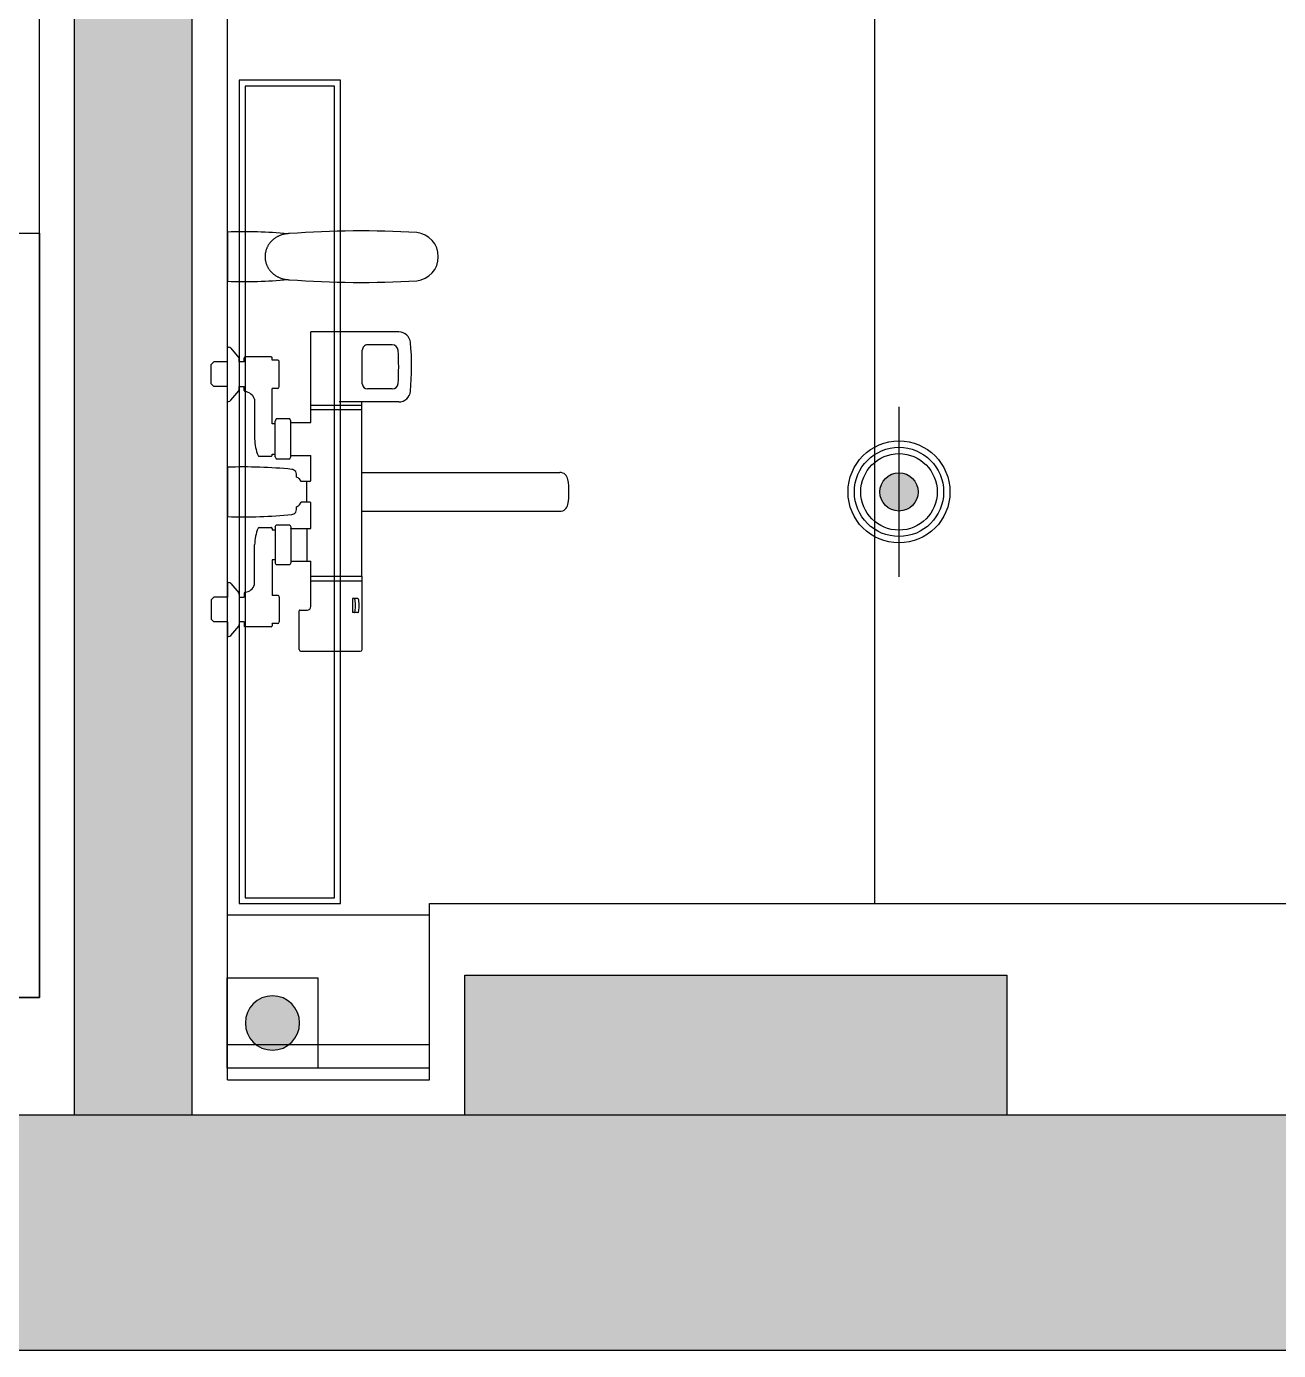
# Model space of a CAD drawing. Header units: millimetres. Extents: x -108767 to 78913, y -380878 to 1470.
# Drawn here: x 14253 to 15318, y -193780 to -192655 of the extents above; entities that cross this region are included whole.
import ezdxf

# ---------------------------------------------------------------- set-up
doc = ezdxf.new("R2010")
doc.units = ezdxf.units.MM
doc.header["$LTSCALE"] = 10
doc.linetypes.add('DASH', pattern=[0.35, 0.25, -0.1])
doc.linetypes.add('DOTE', pattern=[2.4200000000000004, 2, -0.2, 0.02, -0.2])
for name, color, linetype in [('NW-01-wall(原有墙体)', 255, 'Continuous'), ('NW-01wall(新墙体)', 140, 'Continuous'), ('NW-02-fix(到顶家具)', 54, 'Continuous'), ('NW-02-light(平面灯具)', 12, 'Continuous'), ('NW-02-厨卫具', 44, 'Continuous'), ('NW-02不到底不到顶家具', 54, 'Continuous'), ('NW-03-地面铺装', 8, 'Continuous'), ('NW-04-light(天花灯具)', 1, 'Continuous'), ('NW-完成面（用于平面）', 43, 'Continuous'), ('NW-强弱电插座', 223, 'Continuous'), ('NW-强电插座', 223, 'Continuous'), ('PM-26地漏', 4, 'Continuous'), ('平面图', 7, 'Continuous')]:
    doc.layers.add(name, color=color, linetype=linetype)
doc.styles.add('宋体', font='', dxfattribs={"width": 0.8})
doc.styles.get('宋体').set_extended_font_data('SimSun')
doc.linetypes.add('铝质LED灯条', pattern='A,12.7,-5.08,["AL.LED",宋体,S=2.54,R=0,X=-2.54,Y=-1.27],-10', length=27.78)

# ---------------------------------------------------------------- blocks, each defined once
blk = doc.blocks.new('2.7_C-001')
at = {"color": 8}
for p, q in [((-11.04742339999939, -0.2226913000013155), (-10.82466100000147, 4.619999890564941e-05)), ((-9.174660999999105, -4.620000254362822e-05), (-10.82466100000147, 4.619999890564941e-05)), ((9.174661000000015, -4.620000254362822e-05), (10.82466100000056, 4.619999890564941e-05)), ((11.0474234000003, -0.2226913000013155), (10.82466100000056, 4.619999890564941e-05)), ((-11.0474893999999, -1.400309000000561), (-11.04742339999939, -0.2226913000013155)), ((-8.951923400000851, -0.2228087000003143), (-9.174660999999105, -4.620000254362822e-05)), ((-8.951989400001366, -1.400309000000561), (-8.951923400000851, -0.2228087000003143)), ((8.951923399999032, -0.2228087000003143), (9.174661000000015, -4.620000254362822e-05)), ((8.951989399999547, -1.400309000000561), (8.951923399999032, -0.2228087000003143)), ((11.0474893999999, -1.400309000000561), (11.0474234000003, -0.2226913000013155)), ((-11.0474893999999, -1.400309000000561), (-12.29999999999927, -1.400309000000561)), ((-12.29999999999927, -1.400309000000561), (-12.29999999999927, -1.484000000000378)), ((-12.21103389999917, -1.675227800002176), (-11.40583360000073, -2.353291200000967)), ((-7.699999999998909, -1.400309000000561), (-8.951989400001366, -1.400309000000561)), ((-7.788966099999016, -1.675227800002176), (-8.594166400000177, -2.353291200000967)), ((-7.699999999998909, -1.400309000000561), (-7.699999999998909, -1.484000000000378)), ((2.094888985050602, -1.400309000000561), (-2.094888985049693, -1.400309000000561)), ((7.700000000000728, -1.400309000000561), (8.951989399999547, -1.400309000000561)), ((7.700000000000728, -1.400309000000561), (7.700000000000728, -1.484000000000378)), ((7.788966100000835, -1.675227800002176), (8.594166400000177, -2.353291200000967)), ((11.0474893999999, -1.400309000000561), (12.30000000000018, -1.400309000000561)), ((12.21103390000007, -1.675227800002176), (11.40583359999891, -2.353291200000967)), ((12.30000000000018, -1.400309000000561), (12.30000000000018, -1.484000000000378)), ((22.0948889850506, -1.400309000000561), (17.9051110149494, -1.400309000000561)), ((-11.4749468, -5.099917300001835), (-11.47482349999973, -2.899917300004745)), ((-11.04756784288384, -2.799941243170906), (-11.37481789999947, -2.799922900001548)), ((-11.04754544535444, -2.400309000004199), (-11.27700639999966, -2.400309000004199)), ((-11.04981790000147, -2.79994120000265), (-11.04979549999916, -2.400309000004199)), ((-8.620255599999837, -2.800077300002158), (-8.952067857288966, -2.800058701104717)), ((-8.722993600001246, -2.400309000004199), (-8.952045450941114, -2.400309000004199)), ((-8.9497954999988, -2.400309000004199), (-8.949817900001108, -2.800058799999533)), ((8.620255600000746, -2.800077300002158), (8.952067857287147, -2.800058701104717)), ((8.722993599999427, -2.400309000004199), (8.952045450942023, -2.400309000004199)), ((8.94979549999971, -2.400309000004199), (8.949817899999289, -2.800058799999533)), ((11.04754544535263, -2.400309000004199), (11.27700639999966, -2.400309000004199)), ((11.04756784288475, -2.799941243170906), (11.37481789999947, -2.799922900001548)), ((11.04981789999965, -2.79994120000265), (11.04979550000007, -2.400309000004199)), ((11.47494680000091, -5.099917300001835), (11.47482350000064, -2.899917300004745)), ((-7.880065300000751, -3.700118799999473), (-4.499868300000344, -3.700308200001018)), ((-3.0248902000003, -4.090829000000667), (-3.024946800001089, -5.100390900002822)), ((3.0248902000003, -4.090829000000667), (3.02494679999927, -5.100390900002822)), ((7.880065299999842, -3.700118799999473), (4.499868299999434, -3.700308200001018)), ((-11.21245241184442, -5.199932006653398), (-11.37495240000044, -5.199922900003003)), ((-11.22500000000127, -5.200000000000728), (-11.22500000000127, -5.199931300001481)), ((-11.22500000000127, -5.200000000000728), (-11.19999999999982, -5.200000000000728)), ((-11.19999999999982, -5.650000000001455), (-11.19999999999982, -5.200000000000728)), ((-8.800000000000182, -5.650000000001455), (-8.800000000000182, -5.200067200003105)), ((-5.784952400000293, -5.200111100002687), (-8.800000000000182, -5.200067202724313)), ((-6.199999999999818, -5.541344500001287), (-6.025000000000546, -5.440308200002619)), ((-6.199999999999818, -6.689271900002495), (-6.199999999999818, -5.541344500001287)), ((-2.975000000000364, -5.440308200002619), (-6.025000000000546, -5.440308200002619)), ((-5.784965800000464, -5.440308200002619), (-5.784952400000293, -5.200111100002687)), ((-3.214952399999675, -5.200255100004142), (-3.214965799999845, -5.440308200002619)), ((-3.119952400001239, -5.200260500001605), (-3.214952400003313, -5.200255175092025)), ((-2.975000000000364, -5.440308200002619), (-2.800000000000182, -5.541344500001287)), ((-2.800000000000182, -5.541344500001287), (-2.800000000000182, -6.689271900002495)), ((2.975000000000364, -5.440308200002619), (2.800000000001091, -5.541344500001287)), ((2.800000000001091, -5.541344500001287), (2.800000000001091, -6.689271900002495)), ((2.975000000000364, -5.440308200002619), (6.024999999998727, -5.440308200002619)), ((3.11995239999942, -5.200260500001605), (3.214952400004222, -5.200255175092025)), ((3.214952399999675, -5.200255100004142), (3.214965799999845, -5.440308200002619)), ((5.784952400001202, -5.200111100002687), (8.800000000001091, -5.200067202724313)), ((5.784965799998645, -5.440308200002619), (5.784952400001202, -5.200111100002687)), ((6.200000000000728, -5.541344500001287), (6.024999999998727, -5.440308200002619)), ((6.200000000000728, -6.689271900002495), (6.200000000000728, -5.541344500001287)), ((8.800000000001091, -5.650000000001455), (8.800000000001091, -5.200067200003105)), ((11.20000000000073, -5.650000000001455), (11.20000000000073, -5.200000000000728)), ((11.22499999999945, -5.200000000000728), (11.20000000000073, -5.200000000000728)), ((11.21245241184442, -5.199932006653398), (11.37495239999862, -5.199922900003003)), ((11.22499999999945, -5.200000000000728), (11.22499999999945, -5.199931300001481)), ((-8.949999999998909, -5.80000000000291), (-11.04999999999927, -5.80000000000291)), ((-6.025000000000546, -6.790308200001164), (-6.199999999999818, -6.689271900002495)), ((-2.800000000000182, -6.689271900002495), (-2.975000000000364, -6.790308200001164)), ((2.800000000001091, -6.689271900002495), (2.975000000000364, -6.790308200001164)), ((6.024999999998727, -6.790308200001164), (6.200000000000728, -6.689271900002495)), ((8.949999999999818, -5.80000000000291), (11.05000000000018, -5.80000000000291)), ((-13.55000000000018, -7.646125400002347), (-13.55000000000018, -12.68030900000304)), ((-13.39999999999964, -7.49612540000453), (-10.10000000000036, -7.49612540000453)), ((-10.04999999999927, -7.546125400003802), (-10.04999999999927, -8.170309000004636)), ((-2.975000000000364, -6.790308200001164), (-6.025000000000546, -6.790308200001164)), ((-5.900000000000546, -6.790308200001164), (-5.900000000000546, -8.490308400003414)), ((-3.100000000000364, -6.786440100000618), (-3.096131899999818, -6.790308200001164)), ((-3.100000000000364, -6.790308200001164), (-3.100000000000364, -8.490308400003414)), ((-1.100008999999773, -7.516323000003467), (-0.8750001999997039, -7.646231900002022)), ((-0.875, -8.39030840000487), (-0.875, -7.646232015471469)), ((0.875, -7.646245300002192), (1.099989999999707, -7.51634710000144)), ((0.875, -8.39030840000487), (0.875, -7.646245300002192)), ((2.975000000000364, -6.790308200001164), (6.024999999998727, -6.790308200001164)), ((3.100000000000364, -6.786440100000618), (3.096131899999818, -6.790308200001164)), ((3.100000000000364, -6.790308200001164), (3.100000000000364, -8.490308400003414)), ((5.899999999998727, -6.790308200001164), (5.899999999998727, -8.490308400003414)), ((-9.75000000000091, -8.470309000003908), (-7.149999999999636, -8.470309000003908)), ((-7.550000000000182, -8.470309000003908), (-7.550000000000182, -12.83030900000085)), ((-7.149999999999636, -8.470309000003908), (-7.149999999999636, -12.83030900000085)), ((-7.149999999999636, -8.490308400003414), (-5.900000000000546, -8.490308400003414)), ((-3.100000000000364, -8.1503090000042), (-5.900000000000546, -8.1503090000042)), ((-3.100000000000364, -8.490308400003414), (-0.9750000000003638, -8.490308400003414)), ((-0.875, -8.1503090000042), (0.875, -8.1503090000042)), ((0.9749999999994543, -8.490308400003414), (3.100000000000364, -8.490308400003414)), ((5.899999999998727, -8.490308400003414), (7.349985699999706, -8.490308400003414)), ((7, -8.490308400003414), (7, -12.81030960000135)), ((7.339984399998684, -8.590309200004413), (7.349985699999706, -8.590309200004413)), ((7.339984399998684, -8.620309200003248), (7.349985699999706, -8.620309200003248)), ((7.349985699999706, -8.470309000003908), (13.59998570000062, -8.470309000003908)), ((7.349985699999706, -12.81030960000135), (7.349985699999706, -8.470309000003908)), ((13.59998570000062, -15.95857290000276), (13.59998570000062, -8.470309000003908)), ((7.649985699999888, -15.95429910000166), (7.649985699999888, -10.8824033000019)), ((-9.06500000000051, -12.02447040000334), (-10.26499999999942, -12.02447040000334)), ((-10.26499999999942, -12.48525110000264), (-10.26499999999942, -12.02447040000334)), ((-9.06500000000051, -12.48525110000264), (-9.06500000000051, -12.02447040000334)), ((-13.39999999999964, -12.83030900000085), (-7.149999999999636, -12.83030900000085)), ((-7.604664299999058, -12.83030900000085), (-7.601478300000053, -12.82712310000352)), ((-7.149999999999636, -12.81030960000135), (7.649985699999888, -12.81030960000135)), ((-1.649999999999636, -12.81030960000135), (-1.649999999999636, -29.64809660000174)), ((1.649999999999636, -12.81030960000135), (1.649999999999636, -29.64809660000174)), ((6.205278200000066, -12.81030710000414), (6.222447799999827, -12.81022960000337)), ((7.339981099999022, -12.68030920000092), (7.349985699999706, -12.68030920000092)), ((7.339984399998684, -12.71030919999976), (7.349985699999706, -12.71030919999976)), ((8.749985800000104, -15.40820140000142), (8.749985800000104, -13.30614630000127)), ((9.199985799999922, -12.85614630000418), (12.04998569999952, -12.85614630000418)), ((12.49998559999949, -15.40820140000142), (12.49998570000025, -13.30614630000127))]:
    blk.add_line(p, q, dxfattribs=at)
blk.add_lwpolyline([(18.04064825000114, -6.67829965855708, 0.0334236533947383), (17.94444416438364, -17.48520004843522)], format="xyb", dxfattribs=at)
blk.add_polyline3d([(21.95933053197496, -6.677966415212722, 0), (21.95873053197556, -6.626966415213246, 0), (21.95703053197758, -6.57596641521377, 0), (21.95403053197697, -6.524966415214294, 0), (21.94993053197595, -6.473966415214818, 0), (21.94463053197524, -6.422966415215342, 0), (21.93813053197573, -6.371966415215866, 0), (21.93053053197491, -6.320966415212752, 0), (21.9217305319753, -6.270966415213479, 0), (21.91173053197599, -6.220966415214207, 0), (21.90063053197628, -6.170966415214934, 0), (21.88833053197504, -6.120966415212024, 0), (21.87503053197634, -6.071966415212955, 0), (21.86043053197682, -6.022966415213887, 0), (21.84483053197528, -5.973966415214818, 0), (21.82803053197676, -5.925966415212315, 0), (21.81023053197623, -5.878966415213654, 0), (21.791230531976, -5.831966415211355, 0), (21.77123053197556, -5.784966415216331, 0), (21.75013053197654, -5.738966415214236, 0), (21.72803053197549, -5.69296641521214, 0), (21.70483053197586, -5.647966415213887, 0), (21.68063053197602, -5.603966415212199, 0), (21.65533053197487, -5.559966415214149, 0), (21.62913053197735, -5.516966415212664, 0), (21.6019305319769, -5.474966415215022, 0), (21.57373053197625, -5.433966415213945, 0), (21.54463053197651, -5.392966415212868, 0), (21.51463053197494, -5.352966415215633, 0), (21.4836305319759, -5.313966415211326, 0), (21.45183053197525, -5.274966415214294, 0), (21.41903053197711, -5.237966415214032, 0), (21.38543053197554, -5.20096641521377, 0), (21.35103053197508, -5.164966415213712, 0), (21.31583053197573, -5.129966415213858, 0), (21.27983053197568, -5.095966415214207, 0), (21.24303053197491, -5.062966415211122, 0), (21.20543053197525, -5.030966415215516, 0), (21.1672305319762, -4.999966415212839, 0), (21.12823053197553, -4.969966415214003, 0), (21.08853053197709, -4.940966415215371, 0), (21.04823053197651, -4.912966415213305, 0), (21.00733053197655, -4.885966415211442, 0), (20.96573053197608, -4.859966415213421, 0), (20.92363053197732, -4.83596641521217, 0), (20.88093053197645, -4.811966415214556, 0), (20.83773053197638, -4.788966415213508, 0), (20.79403053197711, -4.767966415212868, 0), (20.74983053197684, -4.747966415212431, 0), (20.70513053197556, -4.728966415212199, 0), (20.66013053197639, -4.71096641521217, 0), (20.61463053197622, -4.693966415215982, 0), (20.56873053197614, -4.678966415212926, 0), (20.52263053197566, -4.664966415213712, 0), (20.4761305319762, -4.651966415214702, 0), (20.42933053197612, -4.639966415212257, 0), (20.38223053197635, -4.628966415213654, 0), (20.33493053197708, -4.61996641521182, 0), (20.28753053197488, -4.610966415213625, 0), (20.23983053197571, -4.604966415212402, 0), (20.19203053197543, -4.598966415214818, 0), (20.14413053197677, -4.594966415214003, 0), (20.09613053197518, -4.590966415213188, 0), (20.04813053197631, -4.589966415212984, 0), (20.00003053197634, -4.588966415212781, 0), (19.95193053197636, -4.589966415212984, 0), (19.90383053197638, -4.590966415213188, 0), (19.85583053197661, -4.594966415214003, 0), (19.80793053197704, -4.598966415214818, 0), (19.76013053197676, -4.604966415212402, 0), (19.71253053197688, -4.610966415213625, 0), (19.6650305319763, -4.61996641521182, 0), (19.61773053197612, -4.628966415213654, 0), (19.57073053197746, -4.639966415212257, 0), (19.52393053197738, -4.651966415214702, 0), (19.47743053197701, -4.664966415213712, 0), (19.43123053197633, -4.678966415212926, 0), (19.38543053197645, -4.693966415215982, 0), (19.33993053197628, -4.71096641521217, 0), (19.29483053197691, -4.728966415212199, 0), (19.25023053197583, -4.747966415212431, 0), (19.20603053197647, -4.767966415212868, 0), (19.16223053197609, -4.788966415213508, 0), (19.11903053197602, -4.811966415214556, 0), (19.07633053197515, -4.83596641521217, 0), (19.03423053197639, -4.859966415213421, 0), (18.99273053197612, -4.885966415211442, 0), (18.95173053197595, -4.912966415213305, 0), (18.91143053197538, -4.940966415215371, 0), (18.87183053197532, -4.969966415214003, 0), (18.83283053197738, -4.999966415212839, 0), (18.79453053197722, -5.030966415215516, 0), (18.75703053197594, -5.062966415211122, 0), (18.72023053197699, -5.095966415214207, 0), (18.68413053197582, -5.129966415213858, 0), (18.64893053197738, -5.164966415213712, 0), (18.61453053197692, -5.20096641521377, 0), (18.58093053197535, -5.237966415214032, 0), (18.54823053197561, -5.274966415214294, 0), (18.51633053197656, -5.313966415211326, 0), (18.48543053197591, -5.352966415215633, 0), (18.45533053197596, -5.392966415212868, 0), (18.42623053197622, -5.433966415213945, 0), (18.39803053197556, -5.474966415215022, 0), (18.37083053197512, -5.516966415212664, 0), (18.34463053197487, -5.559966415214149, 0), (18.31943053197483, -5.603966415212199, 0), (18.29523053197499, -5.647966415213887, 0), (18.27203053197536, -5.69296641521214, 0), (18.24983053197593, -5.738966415214236, 0), (18.22873053197691, -5.784966415216331, 0), (18.20873053197647, -5.831966415211355, 0), (18.18983053197735, -5.878966415213654, 0), (18.1719305319757, -5.925966415212315, 0), (18.15523053197558, -5.973966415214818, 0), (18.13953053197565, -6.022966415213887, 0), (18.12503053197725, -6.071966415212955, 0), (18.11163053197743, -6.120966415212024, 0), (18.09933053197619, -6.170966415214934, 0), (18.08823053197648, -6.220966415214207, 0), (18.07833053197555, -6.270966415213479, 0), (18.06953053197594, -6.320966415212752, 0), (18.06183053197674, -6.371966415215866, 0), (18.05543053197562, -6.422966415215342, 0), (18.0501305319749, -6.473966415214818, 0), (18.0459305319755, -6.524966415214294, 0), (18.043030531976, -6.57596641521377, 0), (18.04123053197691, -6.626966415213246, 0), (18.04063053197478, -6.677966415212722, 0)], dxfattribs=at)
for centre, radius, start, end in [((-12.04999999999927, -1.484000000000378), 0.25, 180, 229.8990919992615), ((-7.949999999998909, -1.484000000000378), 0.25, 310.1009080007385, 0), ((36.96254874536044, -2.850689181213966), 39.08435805709203, 177.8733244793815, 185.8818157714186), ((-36.96254874535953, -2.850689181213966), 39.08435805709203, 354.1181842285815, 2.126675520618483), ((7.950000000000728, -1.484000000000378), 0.25, 180, 229.8990919992615), ((12.05000000000018, -1.484000000000378), 0.25, 310.1009080007385, 0), ((56.96254874536135, -2.850689181213966), 39.08435805709203, 177.8733244793815, 185.3479782338773), ((-16.96254874535953, -2.850689181213966), 39.08435805709203, 354.6520217661227, 2.126675520618483), ((-11.37482350000118, -2.89992290000373), 0.09999999999999999, 89.99678899973246, 179.9967890002536), ((-11.27700639999966, -2.200309000003472), 0.2, 229.8990919992615, 270), ((-8.722993600001246, -2.200309000003472), 0.2, 270, 310.1009080007385), ((-8.620261199999732, -2.900077300000703), 0.09999999999999999, 4.908588000344674, 89.99678899973246), ((-7.588991099999475, -2.811510600004112), 0.9350661999999998, 184.9085880003447, 251.8631699995259), ((7.588991099999475, -2.811510600004112), 0.9350661999999998, 288.136830000474, 355.0914119996553), ((8.620261199999732, -2.900077300000703), 0.09999999999999999, 90.00321099974646, 175.0914119996553), ((8.722993599999427, -2.200309000003472), 0.2, 229.8990919992615, 270), ((11.27700639999966, -2.200309000003472), 0.2, 270, 310.1009080007385), ((11.37482349999937, -2.89992290000373), 0.09999999999999999, 0.003210999746419858, 90.00321099974646), ((-4.500064399999246, -7.200308200001018), 3.5, 66.14251899982864, 89.99678899973246), ((-3.124890199998845, -4.090823400001682), 0.09999999999999999, 359.9967890002536, 66.14251899982864), ((3.124890199999754, -4.090823400001682), 0.09999999999999999, 113.8574810001714, 180.0032109997464), ((4.500064400001065, -7.200308200001018), 3.5, 90.00321099974646, 113.8574810001714), ((-11.37494680000145, -5.09992290000082), 0.09999999999999999, 179.9967890002536, 269.9967889997325), ((-3.124946800000544, -5.100385300000198), 0.09999999999999999, 267.1308049999658, 359.9967890002536), ((3.124946800000544, -5.100385300000198), 0.09999999999999999, 180.0032109997464, 272.8691950000342), ((11.37494679999963, -5.09992290000082), 0.09999999999999999, 270.0032109997464, 0.003210999746419858), ((-11.04999999999927, -5.650000000001455), 0.15, 180, 270), ((-8.949999999998909, -5.650000000001455), 0.15, 270, 0), ((8.949999999999818, -5.650000000001455), 0.15, 180, 270), ((11.05000000000018, -5.650000000001455), 0.15, 270, 0), ((-58.73497309824143, -12.8005268449815), 80.92623634171743, 356.6813959035983, 4.338682432536549), ((-13.39999999999964, -7.646125400002347), 0.15, 90, 180), ((-10.10000000000036, -7.546125400003802), 0.05, 0, 90), ((-1.418655972478518, -6.804692196295946), 0.4999999999999999, 185.8818157714186, 231.8717895717768), ((-1.356162163241606, -6.039608017290448), 1.216422390881249, 252.2321118139444, 274.3518656106606), ((0, -6.650309000004199), 1.399999999999999, 205.4772740479681, 218.2126160004115), ((0, -6.650309000004199), 1.399999999999999, 321.786125999303, 334.5227984415123), ((1.356183934854926, -6.039608017290448), 1.216422390881249, 265.6471419314796, 287.7678881860556), ((1.418677744091838, -6.804692196295946), 0.4999999999999999, 308.1282104282232, 354.1181842285815), ((-9.75000000000091, -8.170309000004636), 0.3, 180, 270), ((-0.9750000000003638, -8.39030840000487), 0.09999999999999999, 270, 0), ((0.9749999999994543, -8.39030840000487), 0.09999999999999999, 180, 270), ((-10.1830274999993, -12.12154530000043), 0.09375739999999999, 209.037254999834, 252.3078780003218), ((-9.907618499999444, -11.25816490000216), 0.9999999999999999, 252.3078780003218, 262.9459139998239), ((-9.664999999999054, -9.297498500000074), 2.9756206, 262.9459139998239, 277.054086000176), ((-9.422381500001393, -11.25816490000216), 0.9999999999999999, 277.054086000176, 287.6921219996782), ((-9.14697250000063, -12.12154530000043), 0.09375739999999999, 287.6921219996782, 330.962745000166), ((-13.39999999999964, -12.68030900000304), 0.15, 180, 270), ((-10.1830274999993, -12.43974330000128), 0.09375739999999999, 209.037254999834, 252.3078780003218), ((-9.907618499999444, -11.57636300000013), 0.9999999999999999, 252.3078780003218, 262.9459139998239), ((-9.664999999999054, -9.615696500000922), 2.9756206, 262.9459139998239, 277.054086000176), ((-9.422381500001393, -11.57636300000013), 0.9999999999999999, 277.054086000176, 287.6921219996782), ((-9.14697250000063, -12.43974330000128), 0.09375739999999999, 287.6921219996782, 330.962745000166), ((9.199985799999922, -13.30614630000127), 0.45, 90, 179.999997998968), ((12.04998569999952, -13.30614630000127), 0.45, 359.999997998968, 90), ((9.249985800000104, -15.40054600000076), 0.4999999999999999, 180.000002001032, 265.9711080002849), ((11.99998559999949, -15.40375470000072), 0.4999999999999999, 273.895184999954, 359.999997998968), ((8.649985699999888, -15.95429910000166), 0.9999999999999999, 180, 264.6673570001079), ((10.64814980000119, 4.450276099996699), 20.4, 265.9711080002849, 273.895184999954), ((12.59998569999971, -15.95857290000276), 0.9999999999999999, 275.2086580002883, 0), ((10.64814980000119, 5.45264689999749), 22.5, 264.6673570001079, 275.2241490001379), ((19.99999999999909, -17.24912892136854), 2.069067270625128, 186.5514537971945, 353.4485462028055), ((-0.9499999999989086, -29.64809660000174), 0.7000000000000001, 180, 261.1860869996664), ((0, -23.52131120000195), 6.899999999999999, 261.1860869996664, 278.8139130003335), ((0.9500000000007276, -29.64809660000174), 0.7000000000000001, 278.8139130003335, 0)]:
    blk.add_arc(centre, radius, start, end, dxfattribs=at)
blk = doc.blocks.new('防水筒灯')
h = blk.add_hatch(color=250)
h.paths.add_polyline_path([(0, 0), (0, 30, 0.4142135623730951), (-30, 0)])
h.paths.add_polyline_path([(0, -30), (0, 0), (-30, 0, 0.4142135623730951)])
h.paths.add_polyline_path([(30, 0), (0, 0), (0, -30, 0.4142135623730951)])
h.paths.add_polyline_path([(30, 0, 0.4142135623730951), (0, 30), (0, 0)])
at = {"color": 250, "linetype": 'DOTE', "ltscale": 25}
blk.add_line((0, 133.3333333333339), (0, -133.3333333333321), dxfattribs=at)
blk.add_lwpolyline([(-133.3333333333721, 0, 0, 0, 0), (133.3333333333139, 0, 40, 40, 0)], format="xyseb", dxfattribs=at)
for radius in [80, 30]:
    blk.add_circle((0, 0), radius)
at = {"color": 250}
for radius in [70, 60]:
    blk.add_circle((0, 0), radius, dxfattribs=at)
blk = doc.blocks.new('*U242')
at = {"layer": 'NW-04-light(天花灯具)', "color": 1, "linetype": 'DASH', "ltscale": 15, "xscale": 0.0144, "yscale": 0.0144, "zscale": 0.0144}
blk.add_blockref('防水筒灯', (150846.4558274455, -14076.75865349451), dxfattribs=at)
blk = doc.blocks.new('*U61')
h = blk.add_hatch(color=256)
h.dxf.hatch_style = 1
edge = h.paths.add_edge_path()
edge.add_arc((-7.347880794884118e-15, 40), 30, 0, 360)
blk.add_lwpolyline([(-50.00000000000001, -10), (49.99999999999999, -10), (49.99999999999999, 90), (-50.00000000000001, 90)], close=True)
blk.add_circle((-7.347880794884118e-15, 40), 30)
blk = doc.blocks.new('*U264')
at = {"layer": 'NW-强电插座', "xscale": 0.7704166666280803, "yscale": 0.7704166666280803, "zscale": 0.7704166666280803}
blk.add_blockref('*U61', (225.8722470247579, 1986.411579446448), dxfattribs=at)
blk = doc.blocks.new('gsdgsdfdsfgsd')
at = {"layer": 'NW-03-地面铺装', "color": 250}
blk.add_line((14974.17760055916, -192431.4724403797), (14974.17760055916, -193400.4724403794), dxfattribs=at)

msp = doc.modelspace()

# ---------------------------------------------------------------- hatches: boundary and pattern name
at = {"layer": 'NW-01-wall(原有墙体)'}
h = msp.add_hatch(color=250, dxfattribs=at)
h.dxf.hatch_style = 1
h.paths.add_polyline_path([(21693.87885100179, -189875.4724403794), (22074.87885100179, -189875.4724403794), (22074.87885100179, -183979.4724403794), (6048.878851001806, -183979.4724403794), (6048.878851001806, -184329.4724403794), (6562.878851001806, -184329.4724403794), (6562.878851001806, -184179.4724403794), (7027.572133427107, -184179.4724403794), (7027.572133427107, -184079.4724403794), (7657.572133427107, -184079.4724403794), (7657.572133427107, -184179.4724403794), (21874.87885100179, -184179.4724403794), (21874.87885100179, -189675.4724403794), (19945.87885100179, -189675.4724403794), (19945.87885100179, -189567.4724403794), (19231.87885100179, -189567.4724403794), (19231.87885100179, -189873.4724403794), (19656.87885100179, -189873.4724403794), (19656.87885100179, -190430.4724403794), (19856.87885100179, -190430.4724403794), (19856.87885100179, -189890.4724403794), (21469.87885100179, -189890.4724403794), (21469.87885100179, -191453.4724403794), (19856.87885100179, -191453.4724403794), (19856.87885100179, -191296.4724403794), (19656.87885100179, -191296.4724403794), (19656.87885100179, -191673.4724403794), (21493.87885100179, -191673.4724403794), (21493.87885100179, -193580.4724403794), (6559.878851001806, -193580.4724403794), (6559.878851001806, -193780.4724403794), (21693.87885100179, -193780.4724403794)])
h.paths.add_polyline_path([(6559.878851001806, -193462.1134659722), (6285.878850981448, -193560.4724403268), (6559.878851001806, -193560.4724403359)], flags=17)
h.paths.add_polyline_path([(6559.878851001806, -193462.1134659722), (6559.878851001806, -193433.4724403794), (6285.8788509859, -193433.4724403794), (6285.878850981448, -193560.4724403268)], flags=17)
h = msp.add_hatch(color=250, dxfattribs=at)
h.dxf.hatch_style = 1
h.paths.add_polyline_path([(14625.87885100182, -193461.4724403797), (15086.68512031595, -193461.4724403797), (15086.68512031595, -193580.4724403794), (14625.87885100182, -193580.4724403794)])
at = {"layer": '平面图'}
h = msp.add_hatch(dxfattribs=at)
h.set_pattern_fill('14砌块砖隔墙', color=250, scale=184.4591890278201, style=0, pattern_type=2)
h.set_pattern_definition([(0, (148.7142103206995, 119.1094937921836), (92.22959451391003, 184.4591890278201), [0, -184.4591890278201]), (0, (40.80558473942475, 94.20750327342785), (92.22959451391003, 184.4591890278201), [0, -184.4591890278201]), (0, (100.7548211734663, 92.36291138314965), (92.22959451391003, 184.4591890278201), [0, -184.4591890278201]), (0, (166.2378332783424, 146.7783721463566), (92.22959451391003, 184.4591890278201), [0, -184.4591890278201]), (0, (89.68726983179705, 83.13995193175865), (92.22959451391003, 184.4591890278201), [0, -184.4591890278201]), (0, (184.6837521811244, 262.9876612338832), (92.22959451391003, 184.4591890278201), [0, -184.4591890278201]), (0, (128.4236995276393, 248.2309261116576), (92.22959451391003, 184.4591890278201), [0, -184.4591890278201]), (0, (157.9371697720905, 225.1735274831801), (92.22959451391003, 184.4591890278201), [0, -184.4591890278201]), (0, (7.602930714417127, 221.4843437026237), (92.22959451391003, 184.4591890278201), [0, -184.4591890278201]), (0, (97.98793333804896, 213.1836801963718), (92.22959451391003, 184.4591890278201), [0, -184.4591890278201]), (0, (62.94068742276315, 166.1465869942777), (92.22959451391003, 184.4591890278201), [0, -184.4591890278201]), (0, (64.78527931304134, 96.97439110884515), (92.22959451391003, 184.4591890278201), [0, -184.4591890278201]), (0, (133.9574751984739, 89.59602354773234), (92.22959451391003, 184.4591890278201), [0, -184.4591890278201]), (0, (184.6837521811244, 170.7580667199732), (92.22959451391003, 184.4591890278201), [0, -184.4591890278201]), (0, (12.21441044011263, 142.1668924206611), (92.22959451391003, 184.4591890278201), [0, -184.4591890278201]), (0, (27.89344150747733, 173.5249545553905), (92.22959451391003, 184.4591890278201), [0, -184.4591890278201]), (0, (99.83252522832716, 160.6128113234431), (92.22959451391003, 184.4591890278201), [0, -184.4591890278201]), (0, (74.00823876443235, 133.8662289144092), (92.22959451391003, 184.4591890278201), [0, -184.4591890278201]), (0, (59.25150364220674, 194.7377612935898), (92.22959451391003, 184.4591890278201), [0, -184.4591890278201]), (0, (82.30890227068426, 263.9099571790223), (92.22959451391003, 184.4591890278201), [0, -184.4591890278201]), (0, (19.59277800122543, 103.4304627248189), (92.22959451391003, 184.4591890278201), [0, -184.4591890278201]), (0, (121.0453319665265, 226.0958234283192), (92.22959451391003, 184.4591890278201), [0, -184.4591890278201]), (0, (35.27180906859014, 228.8627112637365), (92.22959451391003, 184.4591890278201), [0, -184.4591890278201]), (0, (20.51507394636452, 252.8424058373531), (92.22959451391003, 184.4591890278201), [0, -184.4591890278201]), (130.601294, (173.3526879757857, 205.2343671750125), (-461.1479682760013, 553.3775704365573), [8.098236147620883, -3393.161091575909]), (18.4349488, (160.1770318801688, 208.7478757131226), (461.1479726187914, 184.4591882501982), [8.333017648007383, -1158.289323951594]), (90, (160.1770318801688, 200.8424824246709), (92.22959451391004, 184.4591890278201), [7.905393288451749, -361.012973699637]), (161.565051, (168.0824251686206, 198.2073500987923), (-461.1479766413968, 184.45917586044), [8.333017648007383, -1158.289323951594]), (53.1301023, (168.0824251686206, 198.2073500987923), (92.22959468826092, 184.4591889406446), [8.783771345275216, -913.5121645708657]), (135, (175.1094422448407, 104.2210179171543), (-92.22960609805676, 184.4591769793808), [7.453276437777, -514.2760926525319]), (45, (164.5689166305105, 104.2210179171543), (92.22959435914586, 184.4591887182917), [7.453276437777, -514.2760926525319]), (135, (169.8391794376756, 98.95074219784593), (-92.22960609805676, 184.4591769793808), [7.453276437777, -514.2760926525319]), (45, (169.8391794376756, 98.95074219784593), (92.22959435914586, 184.4591887182917), [7.453276437777, -514.2760926525319]), (116.565051, (86.39336364740836, 228.0721726727281), (-1.370850136934264e-05, 368.9183702188724), [9.820553730676313, -196.4110746135263]), (180, (82.00148258625049, 236.8559421734114), (-92.22959451391002, 184.4591890278201), [10.54052561433026, -173.9186560351222]), (63.43494880000001, (67.0690685323948, 228.0721726727281), (1.475911396484137e-07, 368.9183776432116), [9.820553730676322, -196.4110746135264]), (116.565051, (71.46094959355267, 219.2884013274528), (-1.370850136934264e-05, 368.9183702188724), [9.820553730676313, -196.4110746135263]), (0, (71.46094959355267, 219.2884013274528), (92.22959451391003, 184.4591890278201), [10.54052561433026, -173.9186560351222]), (63.43494880000001, (82.00148258625049, 219.2884013274528), (1.475911396484137e-07, 368.9183776432116), [9.820553730676322, -196.4110746135264]), (107.102728, (155.7851452852353, 165.7074081111213), (-276.6887735966299, 922.2959486839743), [11.94722061281587, -5005.885198817493]), (143.972626, (152.2716367471252, 177.1263007147237), (-1752.362276034982, 1291.214323541539), [11.94722061281587, -2496.968888572081]), (180, (142.6094891896184, 184.1533177909439), (-92.22959451391002, 184.4591890278201), [11.41890182656183, -173.0402798228907]), (36.02737329999999, (121.5284398055498, 177.1263007147237), (1752.36228530052, 1291.214311083123), [11.94722061281586, -2496.968888572079]), (71.5650511, (118.0149312674397, 166.5857843233529), (276.6887853510409, 922.2959447177718), [11.11068896761525, -1155.511645253619]), (107.102728, (121.5284398055498, 155.1668751184235), (-276.6887735966299, 922.2959486839743), [11.94722061281587, -5005.885198817493]), (143.972626, (131.1905873630566, 148.1398654205709), (-1752.362276034982, 1291.214323541539), [11.94722061281587, -2496.968888572081]), (0, (131.1905873630566, 148.1398654205709), (92.22959451391003, 184.4591890278201), [11.41890182656183, -173.0402798228907]), (36.02737329999999, (142.6094891896184, 148.1398654205709), (1752.36228530052, 1291.214311083123), [11.94722061281586, -2496.968888572079]), (71.5650511, (152.2716367471252, 155.1668751184235), (276.6887853510409, 922.2959447177718), [11.11068896761525, -1155.511645253619]), (150.255118, (157.5418995542903, 251.7883525380833), (-276.6887841966021, 184.4591867420692), [7.081701847399358, -1480.075815227898]), (90, (151.3932605348936, 248.2748458445651), (92.22959451391004, 184.4591890278201), [7.027017076220172, -361.8913499118686]), (29.7448813, (151.3932605348936, 248.2748458445651), (276.6887837046747, 184.4591881663407), [7.081701847399358, -1480.075815227898]), (116.565051, (114.5014227293296, 120.9101659495542), (-1.370850136934264e-05, 368.9183702188724), [9.820553730676313, -196.4110746135263]), (168.690067, (110.1095379789879, 129.6939465177889), (-830.0663521453927, 184.4591845800347), [8.95772373889601, -1872.164112017323]), (41.18592510000001, (94.29874955749256, 125.302065456631), (2305.739855818613, 2029.051067636996), [9.337276189199105, -3912.318712206873]), (90, (94.29874955749256, 116.5182848883964), (92.22959451391004, 184.4591890278201), [8.783771345275216, -360.1345974874054]), (138.814074, (101.3257666337127, 110.3696514027753), (-2305.739828805043, 2029.051098302685), [9.337276189199105, -3912.318712206873]), (16.6992442, (101.3257666337127, 110.3696514027753), (3043.576613728374, 922.2959407793884), [9.170526926909845, -3842.45036734205]), (60.9453959, (110.1095379789879, 113.00478003947), (92.22959486636461, 184.4591884711634), [9.043445613221019, -3789.203640000523]), (109.983106, (37.20424042468339, 198.2073500987923), (-461.1479750419587, 1291.214321800098), [10.28114094731122, -4307.797737809002]), (155.556045, (33.69073557575708, 207.869499500891), (-1198.984734370635, 553.3775560952809), [10.61347000063131, -4447.044135014218]), (24.4439547, (14.3664404607435, 207.869499500891), (1198.984730398436, 553.3775649307025), [10.61347000063131, -4447.044135014218]), (70.01689340000001, (10.85293561181719, 198.2073500987923), (461.1479746952408, 1291.21432201398), [10.28114094731123, -4307.797737809007]), (109.983106, (14.3664404607435, 188.5452025412856), (-461.1479750419587, 1291.214321800098), [10.28114094731122, -4307.797737809002]), (160.016893, (24.02859724120975, 185.0316940031755), (-461.1479748630491, 184.4591813601208), [10.28114094731123, -2148.758267995082]), (19.9831065, (24.02859724120975, 185.0316940031755), (461.1479720601238, 184.4591894705926), [10.28114094731123, -2148.758267995082]), (70.01689340000001, (33.69073557575708, 188.5452025412856), (461.1479746952408, 1291.21432201398), [10.28114094731123, -4307.797737809007]), (122.005383, (105.7176513840544, 181.5181854650654), (-92.22960721745078, 184.4591801328237), [8.28659295931286, -1731.897913739653]), (18.4349488, (93.42037334526098, 185.9100720599989), (461.1479726187914, 184.4591882501982), [8.333017648007383, -1158.289323951594]), (90, (93.42037334526098, 178.0046769269553), (92.22959451391004, 184.4591890278201), [7.905393288451749, -361.012973699637]), (161.565051, (101.3257666337127, 175.3695464456687), (-461.1479766413968, 184.45917586044), [8.333017648007383, -1158.289323951594]), (54.46232220000002, (101.3257666337127, 175.3695464456687), (645.6071611980078, 922.295944508024), [7.556084766781655, -3165.999784747338]), (116.565051, (52.13665447853909, 136.7209562156415), (-1.370850136934264e-05, 368.9183702188724), [9.820553730676313, -196.4110746135263]), (180, (47.74477341738121, 145.5047367838762), (-92.22959451391002, 184.4591890278201), [9.662147557506792, -174.7970322473538]), (59.0362434, (32.8123593635255, 136.7209562156415), (92.22959481412705, 184.4591881325097), [10.24355000917924, -2140.901597756817]), (120.963756, (38.08261663691496, 127.9371940933257), (-92.22960711799549, 184.4591805570236), [10.24355000917925, -2140.90159775682]), (0, (38.08261663691496, 127.9371940933257), (92.22959451391003, 184.4591890278201), [9.662147557506792, -174.7970322473538]), (63.43494880000001, (47.74477341738121, 127.9371940933257), (1.475911396484137e-07, 368.9183776432116), [9.820553730676322, -196.4110746135264])])
h.paths.add_polyline_path([(14294.17760055907, -192404.4724403798), (14944.17760055916, -192404.4724403798), (14944.17760055916, -191494.7711899487), (14844.17760055916, -191494.7711899487), (14844.17760055916, -192304.4724403798), (14294.17760055905, -192304.4724403814)])
h.paths.add_polyline_path([(14394.17760057109, -192404.4724403798), (14294.17760055913, -192404.4724403798), (14294.17760055931, -193580.4724403803), (14394.17760057129, -193580.4724403785)])

# ---------------------------------------------------------------- linework, layer by layer
at = {"layer": 'NW-01-wall(原有墙体)'}
for p, q in [((21493.87885100179, -193580.4724403794), (6559.878851001806, -193580.4724403794)), ((16298.17760057115, -193580.4724403794), (15071.87885100181, -193580.4724403794)), ((21693.87885100179, -193780.4724403794), (6065.878851001806, -193780.4724403794))]:
    msp.add_line(p, q, dxfattribs=at)
msp.add_lwpolyline([(14625.87885100182, -193461.4724403797), (15086.68512031595, -193461.4724403797), (15086.68512031595, -193580.4724403794), (14625.87885100182, -193580.4724403794)], close=True, dxfattribs=at)
at = {"layer": 'NW-01wall(新墙体)'}
for p, q in [((14294.17760055933, -193580.4724403793), (14294.17760055909, -192404.4724403798)), ((14394.17760057129, -193580.4724403793), (14394.17760057105, -192404.4724403798))]:
    msp.add_line(p, q, dxfattribs=at)
at = {"layer": 'NW-02-fix(到顶家具)', "ltscale": 10}
msp.add_lwpolyline([(13552.02822578048, -192830.4724403794), (14264.17760055916, -192830.4724403794), (14264.17760055916, -193480.4724403794), (13552.02822578048, -193480.4724403794)], close=True, dxfattribs=at)
at = {"layer": 'NW-02-light(平面灯具)', "linetype": '铝质LED灯条', "ltscale": 0.3}
msp.add_line((14595.87885100182, -193520.4724403794), (14424.17760057126, -193520.4724403794), dxfattribs=at)
at = {"layer": 'NW-02不到底不到顶家具'}
for p, q in [((14595.87885100181, -193410.4724403794), (14424.17760057125, -193410.4724403795)), ((14595.87885100182, -193540.4724403794), (14424.17760057126, -193540.4724403794))]:
    msp.add_line(p, q, dxfattribs=at)
at = {"layer": 'NW-完成面（用于平面）'}
for p, q in [((14264.17760055916, -193480.4724403794), (14264.17760055916, -192431.4724403797)), ((14424.17760057128, -193550.4724403794), (14424.1776005711, -192431.4724403797)), ((14424.17760057128, -193550.4724403794), (14595.87885100182, -193550.4724403794))]:
    msp.add_line(p, q, dxfattribs=at)
for points in [[(12859.8788510018, -191623.4724403794), (12089.87885100181, -191623.4724403794), (12089.87885100181, -193431.4724403794), (12559.87885100181, -193431.4724403794), (12559.87885100181, -193480.4724403794), (14264.17760055916, -193480.4724403794)], [(14595.87885100182, -193550.4724403794), (14595.87885100181, -193400.4724403794), (15394.17760057109, -193400.4724403794), (15394.1776005711, -193550.4724403794)]]:
    msp.add_lwpolyline(points, dxfattribs=at)
at = {"layer": 'PM-26地漏', "color": 1}
msp.add_lwpolyline([(14520.17760057119, -192700.4724403794), (14434.17760057119, -192700.4724403794), (14434.17760057119, -193400.4724403794), (14520.17760057119, -193400.4724403794)], close=True, dxfattribs=at)
at = {"layer": 'PM-26地漏', "color": 251}
msp.add_lwpolyline([(14515.17760057119, -192705.4724403794), (14439.17760057119, -192705.4724403794), (14439.17760057119, -193395.4724403794), (14515.17760057119, -193395.4724403794)], close=True, dxfattribs=at)

# ---------------------------------------------------------------- block references
at = {"layer": 'NW-02-厨卫具', "xscale": 10.00000000000123, "yscale": 10.00000000000123, "zscale": 10.00000000000123, "rotation": 89.99999999999999}
msp.add_blockref('2.7_C-001', (14410.17451057116, -193050.4724403795), dxfattribs=at)
at = {"layer": 'NW-03-地面铺装'}
msp.add_blockref('gsdgsdfdsfgsd', (0, 0), dxfattribs=at)
at = {"layer": 'NW-04-light(天花灯具)', "xscale": 37.63584, "yscale": 37.63584, "zscale": 37.63584}
msp.add_blockref('*U242', (-5662238.047863022, 336740.1639611553), dxfattribs=at)
at = {"layer": 'NW-强弱电插座', "xscale": -0.9984580498866216, "yscale": 0.9984580498866216, "zscale": 0.9984580498866216, "rotation": 90}
msp.add_blockref('*U264', (16476.48352159528, -193276.4870409635), dxfattribs=at)

doc.saveas('drawing.dxf')
